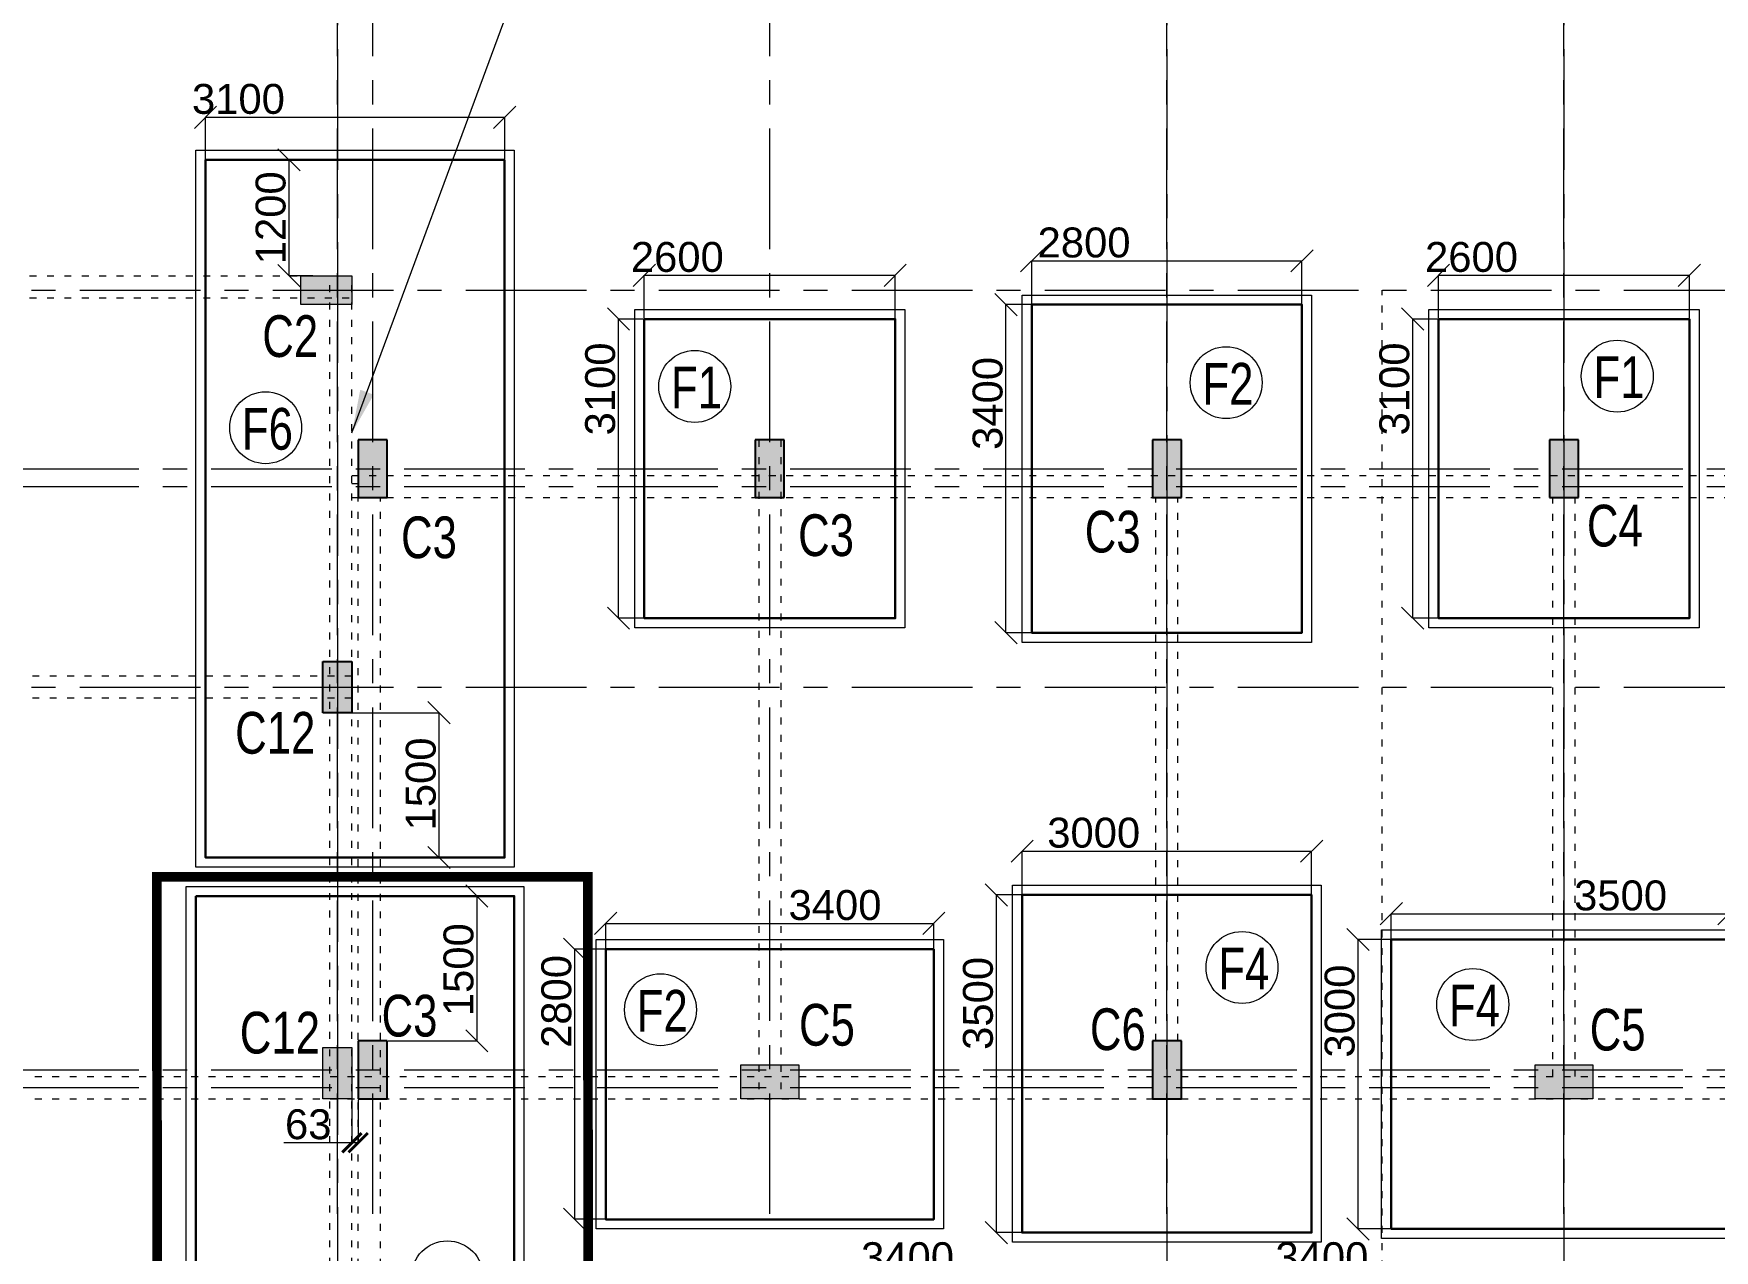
# Model space of a CAD drawing. Header units: inches. Extents: x 719368 to 6315912, y -2624014 to 446967.
# Drawn here: x 5449880 to 5467298, y -2103597 to -2090986 of the extents above; entities that cross this region are included whole.
import ezdxf

# ---------------------------------------------------------------- set-up
doc = ezdxf.new("R2010")
doc.units = ezdxf.units.IN
doc.header["$LTSCALE"] = 20
doc.header["$MEASUREMENT"] = 0
doc.header["$PDMODE"] = 3
for name, pattern in [('ACAD_ISO03W100', [30, 12, -18]), ('CENTER', [2, 1.25, -0.25, 0.25, -0.25]), ('DASHED2', [0.375, 0.25, -0.125])]:
    doc.linetypes.add(name, pattern=pattern)
doc.layers.get('0').update_dxf_attribs({"color": 51, "lineweight": 30})
doc.layers.get('Defpoints').update_dxf_attribs({"lineweight": 25})
for name, color, linetype, lineweight in [('COL.FILL', 6, 'Continuous', 20), ('COLUMN', 2, 'Continuous', 25), ('DIM', 7, 'Continuous', 13), ('FOOTING', 73, 'Continuous', 30), ('GRID', 202, 'CENTER', 5), ('HACHE', 6, 'Continuous', 9), ('HIDDEN', 181, 'ACAD_ISO03W100', 18), ('STAIR', 4, 'Continuous', 25), ('Text', 7, 'Continuous', 15), ('WALL', 1, 'Continuous', 18)]:
    doc.layers.add(name, color=color, linetype=linetype, lineweight=lineweight)
doc.styles.add('BOLD', font='arial.ttf')
doc.styles.add('DIM SUMBI', font='arial.ttf')
doc.dimstyles.new('Copy of S3', dxfattribs={"dimtxt": 200, "dimasz": 150, "dimexe": 5, "dimexo": 5, "dimgap": 50, "dimtad": 1, "dimjust": 1, "dimdec": 0, "dimzin": 3, "dimdsep": 46, "dimtxsty": 'BOLD', "dimblk1": 'OBLIQUE', "dimblk2": 'OBLIQUE', "dimsah": 1, "dimcen": 0.0625, "dimdle": 5, "dimclrd": 230, "dimclre": 251, "dimclrt": 2, "dimadec": 0, "dimazin": 0, "dimtfac": 1, "dimtdec": 0, "dimtix": 1, "dimtofl": 0, "dimtmove": 2, "dimatfit": 3, "dimfxl": 3, "dimtolj": 1, "dimtzin": 2, "dimlwd": -1, "dimlwe": -1, "dimarcsym": 0})
doc.dimstyles.new('PL1', dxfattribs={"dimtxt": 275, "dimasz": 230, "dimexe": 0.18, "dimexo": 12, "dimgap": 30, "dimtad": 1, "dimjust": 1, "dimdec": 0, "dimzin": 0, "dimdsep": 46, "dimtxsty": 'BOLD', "dimblk": 'OBLIQUE', "dimcen": 0.09, "dimclrd": 256, "dimclre": 256, "dimadec": 0, "dimazin": 0, "dimtfac": 1, "dimtdec": 0, "dimtofl": 0, "dimtmove": 0, "dimatfit": 3, "dimfxl": 0.18, "dimtolj": 1, "dimtzin": 0, "dimlwd": -1, "dimlwe": -1, "dimarcsym": 0})

# ---------------------------------------------------------------- blocks, each defined once
blk = doc.blocks.new('C2')
at = {"layer": 'COLUMN'}
h = blk.add_hatch(color=7, dxfattribs=at)
h.dxf.hatch_style = 1
h.paths.add_polyline_path([(0.3, 0), (0, 0), (0, -0.6), (0.3, -0.6)])
for p, q in [((0, 0), (0, -0.6)), ((0.3, 0), (0, 0)), ((0.3, -0.6), (0.3, 0)), ((0, -0.6), (0.3, -0.6))]:
    blk.add_line(p, q, dxfattribs=at)
blk = doc.blocks.new('C3')
at = {"layer": 'COLUMN'}
h = blk.add_hatch(color=7, dxfattribs=at)
h.dxf.hatch_style = 1
h.paths.add_polyline_path([(0.3, 0), (0, 0), (0, -0.53), (0.3, -0.53)])
for p, q in [((0, 0), (0, -0.53)), ((0.3, 0), (0, 0)), ((0.3, -0.53), (0.3, 0)), ((0, -0.53), (0.3, -0.53))]:
    blk.add_line(p, q, dxfattribs=at)
blk = doc.blocks.new('_Oblique')
at = {"layer": 'STAIR', "color": 0, "lineweight": -2}
blk.add_line((-0.5, -0.5), (0.5, 0.5), dxfattribs=at)
blk = doc.blocks.new('*D419')
at = {"layer": 'Defpoints', "color": 0, "transparency": 16777216}
for p in [(5458809, -2093491), (5456209, -2093945), (5458809, -2093945)]:
    blk.add_point(p, dxfattribs=at)
at = {"layer": 'DIM', "transparency": 16777216}
for p, q in [((5456209, -2093933), (5456209, -2093491)), ((5456209, -2093491), (5458809, -2093491)), ((5458809, -2093933), (5458809, -2093491))]:
    blk.add_line(p, q, dxfattribs=at)
at = {"layer": 'DIM', "transparency": 16777216, "xscale": 230, "yscale": 230, "zscale": 230, "rotation": 180}
blk.add_blockref('_Oblique', (5456209, -2093491), dxfattribs=at)
at = {"layer": 'DIM', "transparency": 16777216, "xscale": 230, "yscale": 230, "zscale": 230}
blk.add_blockref('_Oblique', (5458809, -2093491), dxfattribs=at)
at = {"layer": 'DIM', "color": 0, "transparency": 16777216, "insert": (5456551, -2093303), "char_height": 310, "attachment_point": 5, "style": 'BOLD'}
blk.add_mtext('\\A1;2600', dxfattribs=at)
blk = doc.blocks.new('*D420')
at = {"layer": 'Defpoints', "color": 0, "transparency": 16777216}
for p in [(5455942, -2093945), (5456447, -2093945), (5456455, -2097045)]:
    blk.add_point(p, dxfattribs=at)
at = {"layer": 'DIM', "transparency": 16777216}
for p, q in [((5456435, -2093945), (5455941, -2093945)), ((5455942, -2097045), (5455942, -2093945)), ((5456443, -2097045), (5455941, -2097045))]:
    blk.add_line(p, q, dxfattribs=at)
at = {"layer": 'DIM', "transparency": 16777216, "xscale": 230, "yscale": 230, "zscale": 230}
for p, rotation in [((5455942, -2093945), 90), ((5455942, -2097045), 270)]:
    blk.add_blockref('_Oblique', p, dxfattribs=dict(at, rotation=rotation))
at = {"layer": 'DIM', "color": 0, "transparency": 16777216, "insert": (5455753, -2094669), "char_height": 310, "attachment_point": 5, "rotation": 90, "style": 'BOLD'}
blk.add_mtext('\\A1;3100', dxfattribs=at)
blk = doc.blocks.new('*D421')
at = {"layer": 'Defpoints', "color": 0, "transparency": 16777216}
for p in [(5463124, -2099459), (5460124, -2099913), (5463124, -2099913)]:
    blk.add_point(p, dxfattribs=at)
at = {"layer": 'DIM', "transparency": 16777216}
for p, q in [((5460124, -2099901), (5460124, -2099459)), ((5460124, -2099459), (5463124, -2099459)), ((5463124, -2099901), (5463124, -2099459))]:
    blk.add_line(p, q, dxfattribs=at)
at = {"layer": 'DIM', "transparency": 16777216, "xscale": 230, "yscale": 230, "zscale": 230, "rotation": 180}
blk.add_blockref('_Oblique', (5460124, -2099459), dxfattribs=at)
at = {"layer": 'DIM', "transparency": 16777216, "xscale": 230, "yscale": 230, "zscale": 230}
blk.add_blockref('_Oblique', (5463124, -2099459), dxfattribs=at)
at = {"layer": 'DIM', "color": 0, "transparency": 16777216, "insert": (5460866, -2099270), "char_height": 310, "attachment_point": 5, "style": 'BOLD'}
blk.add_mtext('\\A1;3000', dxfattribs=at)
blk = doc.blocks.new('*D422')
at = {"layer": 'Defpoints', "color": 0, "transparency": 16777216}
for p in [(5459857, -2099913), (5460362, -2099913), (5460370, -2103413)]:
    blk.add_point(p, dxfattribs=at)
at = {"layer": 'DIM', "transparency": 16777216}
for p, q in [((5460350, -2099913), (5459856, -2099913)), ((5459857, -2103413), (5459857, -2099913)), ((5460358, -2103413), (5459856, -2103413))]:
    blk.add_line(p, q, dxfattribs=at)
at = {"layer": 'DIM', "transparency": 16777216, "xscale": 230, "yscale": 230, "zscale": 230}
for p, rotation in [((5459857, -2099913), 90), ((5459857, -2103413), 270)]:
    blk.add_blockref('_Oblique', p, dxfattribs=dict(at, rotation=rotation))
at = {"layer": 'DIM', "color": 0, "transparency": 16777216, "insert": (5459668, -2101037), "char_height": 310, "attachment_point": 5, "rotation": 90, "style": 'BOLD'}
blk.add_mtext('\\A1;3500', dxfattribs=at)
blk = doc.blocks.new('*D423')
at = {"layer": 'Defpoints', "color": 0, "transparency": 16777216}
for p in [(5463024, -2093341), (5460224, -2093795), (5463024, -2093795)]:
    blk.add_point(p, dxfattribs=at)
at = {"layer": 'DIM', "transparency": 16777216}
for p, q in [((5460224, -2093783), (5460224, -2093341)), ((5460224, -2093341), (5463024, -2093341)), ((5463024, -2093783), (5463024, -2093341))]:
    blk.add_line(p, q, dxfattribs=at)
at = {"layer": 'DIM', "transparency": 16777216, "xscale": 230, "yscale": 230, "zscale": 230, "rotation": 180}
blk.add_blockref('_Oblique', (5460224, -2093341), dxfattribs=at)
at = {"layer": 'DIM', "transparency": 16777216, "xscale": 230, "yscale": 230, "zscale": 230}
blk.add_blockref('_Oblique', (5463024, -2093341), dxfattribs=at)
at = {"layer": 'DIM', "color": 0, "transparency": 16777216, "insert": (5460766, -2093153), "char_height": 310, "attachment_point": 5, "style": 'BOLD'}
blk.add_mtext('\\A1;2800', dxfattribs=at)
blk = doc.blocks.new('*D424')
at = {"layer": 'Defpoints', "color": 0, "transparency": 16777216}
for p in [(5459957, -2093795), (5460462, -2093795), (5460470, -2097195)]:
    blk.add_point(p, dxfattribs=at)
at = {"layer": 'DIM', "transparency": 16777216}
for p, q in [((5460450, -2093795), (5459956, -2093795)), ((5459957, -2097195), (5459957, -2093795)), ((5460458, -2097195), (5459956, -2097195))]:
    blk.add_line(p, q, dxfattribs=at)
at = {"layer": 'DIM', "transparency": 16777216, "xscale": 230, "yscale": 230, "zscale": 230}
for p, rotation in [((5459957, -2093795), 90), ((5459957, -2097195), 270)]:
    blk.add_blockref('_Oblique', p, dxfattribs=dict(at, rotation=rotation))
at = {"layer": 'DIM', "color": 0, "transparency": 16777216, "insert": (5459768, -2094819), "char_height": 310, "attachment_point": 5, "rotation": 90, "style": 'BOLD'}
blk.add_mtext('\\A1;3400', dxfattribs=at)
blk = doc.blocks.new('*D425')
at = {"layer": 'Defpoints', "color": 0, "transparency": 16777216}
for p in [(5467039, -2093491), (5464439, -2093945), (5467039, -2093945)]:
    blk.add_point(p, dxfattribs=at)
at = {"layer": 'DIM', "transparency": 16777216}
for p, q in [((5464439, -2093933), (5464439, -2093491)), ((5464439, -2093491), (5467039, -2093491)), ((5467039, -2093933), (5467039, -2093491))]:
    blk.add_line(p, q, dxfattribs=at)
at = {"layer": 'DIM', "transparency": 16777216, "xscale": 230, "yscale": 230, "zscale": 230, "rotation": 180}
blk.add_blockref('_Oblique', (5464439, -2093491), dxfattribs=at)
at = {"layer": 'DIM', "transparency": 16777216, "xscale": 230, "yscale": 230, "zscale": 230}
blk.add_blockref('_Oblique', (5467039, -2093491), dxfattribs=at)
at = {"layer": 'DIM', "color": 0, "transparency": 16777216, "insert": (5464781, -2093303), "char_height": 310, "attachment_point": 5, "style": 'BOLD'}
blk.add_mtext('\\A1;2600', dxfattribs=at)
blk = doc.blocks.new('*D426')
at = {"layer": 'Defpoints', "color": 0, "transparency": 16777216}
for p in [(5464172, -2093945), (5464677, -2093945), (5464685, -2097045)]:
    blk.add_point(p, dxfattribs=at)
at = {"layer": 'DIM', "transparency": 16777216}
for p, q in [((5464665, -2093945), (5464171, -2093945)), ((5464172, -2097045), (5464172, -2093945)), ((5464673, -2097045), (5464171, -2097045))]:
    blk.add_line(p, q, dxfattribs=at)
at = {"layer": 'DIM', "transparency": 16777216, "xscale": 230, "yscale": 230, "zscale": 230}
for p, rotation in [((5464172, -2093945), 90), ((5464172, -2097045), 270)]:
    blk.add_blockref('_Oblique', p, dxfattribs=dict(at, rotation=rotation))
at = {"layer": 'DIM', "color": 0, "transparency": 16777216, "insert": (5463983, -2094669), "char_height": 310, "attachment_point": 5, "rotation": 90, "style": 'BOLD'}
blk.add_mtext('\\A1;3100', dxfattribs=at)
blk = doc.blocks.new('*D431')
at = {"layer": 'Defpoints', "color": 0, "transparency": 16777216}
for p in [(5456658, -2100475), (5455487, -2103275), (5456397, -2103275)]:
    blk.add_point(p, dxfattribs=at)
at = {"layer": 'DIM', "transparency": 16777216}
for p, q in [((5456646, -2100475), (5455487, -2100475)), ((5455487, -2100475), (5455487, -2103275)), ((5456385, -2103275), (5455487, -2103275))]:
    blk.add_line(p, q, dxfattribs=at)
at = {"layer": 'DIM', "transparency": 16777216, "xscale": 230, "yscale": 230, "zscale": 230}
for p, rotation in [((5455487, -2100475), 90), ((5455487, -2103275), 270)]:
    blk.add_blockref('_Oblique', p, dxfattribs=dict(at, rotation=rotation))
at = {"layer": 'DIM', "color": 0, "transparency": 16777216, "insert": (5455299, -2101017), "char_height": 310, "attachment_point": 5, "rotation": 90, "style": 'BOLD'}
blk.add_mtext('\\A1;2800', dxfattribs=at)
blk = doc.blocks.new('*D432')
at = {"layer": 'Defpoints', "color": 0, "transparency": 16777216}
for p in [(5459209, -2100208), (5455809, -2100721), (5459209, -2100714)]:
    blk.add_point(p, dxfattribs=at)
at = {"layer": 'DIM', "transparency": 16777216}
for p, q in [((5455809, -2100709), (5455809, -2100208)), ((5455809, -2100208), (5459209, -2100208)), ((5459209, -2100702), (5459209, -2100208))]:
    blk.add_line(p, q, dxfattribs=at)
at = {"layer": 'DIM', "transparency": 16777216, "xscale": 230, "yscale": 230, "zscale": 230, "rotation": 180}
blk.add_blockref('_Oblique', (5455809, -2100208), dxfattribs=at)
at = {"layer": 'DIM', "transparency": 16777216, "xscale": 230, "yscale": 230, "zscale": 230}
blk.add_blockref('_Oblique', (5459209, -2100208), dxfattribs=at)
at = {"layer": 'DIM', "color": 0, "transparency": 16777216, "insert": (5458185, -2100020), "char_height": 310, "attachment_point": 5, "style": 'BOLD'}
blk.add_mtext('\\A1;3400', dxfattribs=at)
blk = doc.blocks.new('*D433')
at = {"layer": 'Defpoints', "color": 0, "transparency": 16777216}
for p in [(5463124, -2099459), (5460124, -2099913), (5463124, -2099913)]:
    blk.add_point(p, dxfattribs=at)
at = {"layer": 'DIM', "transparency": 16777216}
for p, q in [((5460124, -2099901), (5460124, -2099459)), ((5460124, -2099459), (5463124, -2099459)), ((5463124, -2099901), (5463124, -2099459))]:
    blk.add_line(p, q, dxfattribs=at)
at = {"layer": 'DIM', "transparency": 16777216, "xscale": 230, "yscale": 230, "zscale": 230, "rotation": 180}
blk.add_blockref('_Oblique', (5460124, -2099459), dxfattribs=at)
at = {"layer": 'DIM', "transparency": 16777216, "xscale": 230, "yscale": 230, "zscale": 230}
blk.add_blockref('_Oblique', (5463124, -2099459), dxfattribs=at)
at = {"layer": 'DIM', "color": 0, "transparency": 16777216, "insert": (5460866, -2099270), "char_height": 310, "attachment_point": 5, "style": 'BOLD'}
blk.add_mtext('\\A1;3000', dxfattribs=at)
blk = doc.blocks.new('*D434')
at = {"layer": 'Defpoints', "color": 0, "transparency": 16777216}
for p in [(5459857, -2099913), (5460362, -2099913), (5460370, -2103413)]:
    blk.add_point(p, dxfattribs=at)
at = {"layer": 'DIM', "transparency": 16777216}
for p, q in [((5460350, -2099913), (5459856, -2099913)), ((5459857, -2103413), (5459857, -2099913)), ((5460358, -2103413), (5459856, -2103413))]:
    blk.add_line(p, q, dxfattribs=at)
at = {"layer": 'DIM', "transparency": 16777216, "xscale": 230, "yscale": 230, "zscale": 230}
for p, rotation in [((5459857, -2099913), 90), ((5459857, -2103413), 270)]:
    blk.add_blockref('_Oblique', p, dxfattribs=dict(at, rotation=rotation))
at = {"layer": 'DIM', "color": 0, "transparency": 16777216, "insert": (5459668, -2101037), "char_height": 310, "attachment_point": 5, "rotation": 90, "style": 'BOLD'}
blk.add_mtext('\\A1;3500', dxfattribs=at)
blk = doc.blocks.new('*D435')
at = {"layer": 'Defpoints', "color": 0, "transparency": 16777216}
for p in [(5464755, -2100375), (5463604, -2103375), (5464398, -2103375)]:
    blk.add_point(p, dxfattribs=at)
at = {"layer": 'DIM', "transparency": 16777216}
for p, q in [((5464743, -2100375), (5463604, -2100375)), ((5463604, -2100375), (5463604, -2103375)), ((5464386, -2103375), (5463604, -2103375))]:
    blk.add_line(p, q, dxfattribs=at)
at = {"layer": 'DIM', "transparency": 16777216, "xscale": 230, "yscale": 230, "zscale": 230}
for p, rotation in [((5463604, -2100375), 90), ((5463604, -2103375), 270)]:
    blk.add_blockref('_Oblique', p, dxfattribs=dict(at, rotation=rotation))
at = {"layer": 'DIM', "color": 0, "transparency": 16777216, "insert": (5463416, -2101117), "char_height": 310, "attachment_point": 5, "rotation": 90, "style": 'BOLD'}
blk.add_mtext('\\A1;3000', dxfattribs=at)
blk = doc.blocks.new('*D436')
at = {"layer": 'Defpoints', "color": 0, "transparency": 16777216}
for p in [(5467450, -2100108), (5463950, -2100621), (5467450, -2100614)]:
    blk.add_point(p, dxfattribs=at)
at = {"layer": 'DIM', "transparency": 16777216}
for p, q in [((5463950, -2100609), (5463950, -2100108)), ((5463950, -2100108), (5467450, -2100108)), ((5467450, -2100602), (5467450, -2100108))]:
    blk.add_line(p, q, dxfattribs=at)
at = {"layer": 'DIM', "transparency": 16777216, "xscale": 230, "yscale": 230, "zscale": 230, "rotation": 180}
blk.add_blockref('_Oblique', (5463950, -2100108), dxfattribs=at)
at = {"layer": 'DIM', "transparency": 16777216, "xscale": 230, "yscale": 230, "zscale": 230}
blk.add_blockref('_Oblique', (5467450, -2100108), dxfattribs=at)
at = {"layer": 'DIM', "color": 0, "transparency": 16777216, "insert": (5466326, -2099920), "char_height": 310, "attachment_point": 5, "style": 'BOLD'}
blk.add_mtext('\\A1;3500', dxfattribs=at)
blk = doc.blocks.new('*D442')
at = {"layer": 'Defpoints', "color": 0, "transparency": 16777216}
for p in [(5461260, -2103858), (5457860, -2104371), (5461260, -2104364)]:
    blk.add_point(p, dxfattribs=at)
at = {"layer": 'DIM', "transparency": 16777216}
for p, q in [((5457860, -2104359), (5457860, -2103858)), ((5457860, -2103858), (5461260, -2103858)), ((5461260, -2104352), (5461260, -2103858))]:
    blk.add_line(p, q, dxfattribs=at)
at = {"layer": 'DIM', "transparency": 16777216, "xscale": 230, "yscale": 230, "zscale": 230, "rotation": 180}
blk.add_blockref('_Oblique', (5457860, -2103858), dxfattribs=at)
at = {"layer": 'DIM', "transparency": 16777216, "xscale": 230, "yscale": 230, "zscale": 230}
blk.add_blockref('_Oblique', (5461260, -2103858), dxfattribs=at)
at = {"layer": 'DIM', "color": 0, "transparency": 16777216, "insert": (5458937, -2103670), "char_height": 310, "attachment_point": 5, "style": 'BOLD'}
blk.add_mtext('\\A1;3400', dxfattribs=at)
blk = doc.blocks.new('*D444')
at = {"layer": 'Defpoints', "color": 0, "transparency": 16777216}
for p in [(5465554, -2103858), (5462154, -2104371), (5465554, -2104364)]:
    blk.add_point(p, dxfattribs=at)
at = {"layer": 'DIM', "transparency": 16777216}
for p, q in [((5462154, -2104359), (5462154, -2103858)), ((5462154, -2103858), (5465554, -2103858)), ((5465554, -2104352), (5465554, -2103858))]:
    blk.add_line(p, q, dxfattribs=at)
at = {"layer": 'DIM', "transparency": 16777216, "xscale": 230, "yscale": 230, "zscale": 230, "rotation": 180}
blk.add_blockref('_Oblique', (5462154, -2103858), dxfattribs=at)
at = {"layer": 'DIM', "transparency": 16777216, "xscale": 230, "yscale": 230, "zscale": 230}
blk.add_blockref('_Oblique', (5465554, -2103858), dxfattribs=at)
at = {"layer": 'DIM', "color": 0, "transparency": 16777216, "insert": (5463231, -2103670), "char_height": 310, "attachment_point": 5, "style": 'BOLD'}
blk.add_mtext('\\A1;3400', dxfattribs=at)
blk = doc.blocks.new('*D637')
at = {"layer": 'Defpoints', "color": 0, "transparency": 16777216}
for p in [(5454762, -2091853), (5451662, -2092307), (5454762, -2092295)]:
    blk.add_point(p, dxfattribs=at)
at = {"layer": 'DIM', "transparency": 16777216}
for p, q in [((5451662, -2092295), (5451662, -2091853)), ((5451662, -2091853), (5454762, -2091853)), ((5454762, -2092283), (5454762, -2091853))]:
    blk.add_line(p, q, dxfattribs=at)
at = {"layer": 'DIM', "transparency": 16777216, "xscale": 230, "yscale": 230, "zscale": 230, "rotation": 180}
blk.add_blockref('_Oblique', (5451662, -2091853), dxfattribs=at)
at = {"layer": 'DIM', "transparency": 16777216, "xscale": 230, "yscale": 230, "zscale": 230}
blk.add_blockref('_Oblique', (5454762, -2091853), dxfattribs=at)
at = {"layer": 'DIM', "color": 0, "transparency": 16777216, "insert": (5452003, -2091665), "char_height": 310, "attachment_point": 5, "style": 'BOLD'}
blk.add_mtext('\\A1;3100', dxfattribs=at)
blk = doc.blocks.new('*D638')
at = {"layer": 'Defpoints', "color": 0, "transparency": 16777216}
for p in [(5452526, -2092295), (5452785, -2092295), (5452785, -2093495)]:
    blk.add_point(p, dxfattribs=at)
at = {"layer": 'DIM', "transparency": 16777216}
for p, q in [((5452773, -2092295), (5452526, -2092295)), ((5452526, -2092295), (5452526, -2093495)), ((5452773, -2093495), (5452526, -2093495))]:
    blk.add_line(p, q, dxfattribs=at)
at = {"layer": 'DIM', "transparency": 16777216, "xscale": 230, "yscale": 230, "zscale": 230}
for p, rotation in [((5452526, -2092295), 90), ((5452526, -2093495), 270)]:
    blk.add_blockref('_Oblique', p, dxfattribs=dict(at, rotation=rotation))
at = {"layer": 'DIM', "color": 0, "transparency": 16777216, "insert": (5452338, -2092895), "char_height": 310, "attachment_point": 5, "rotation": 90, "style": 'BOLD'}
blk.add_mtext('\\A1;1200', dxfattribs=at)
blk = doc.blocks.new('*D639')
at = {"layer": 'Defpoints', "color": 0, "transparency": 16777216}
for p in [(5453029, -2098025), (5453029, -2099525), (5454082, -2099525)]:
    blk.add_point(p, dxfattribs=at)
at = {"layer": 'DIM', "transparency": 16777216}
for p, q in [((5453041, -2098025), (5454082, -2098025)), ((5454082, -2099525), (5454082, -2098025)), ((5453041, -2099525), (5454082, -2099525))]:
    blk.add_line(p, q, dxfattribs=at)
at = {"layer": 'DIM', "transparency": 16777216, "xscale": 230, "yscale": 230, "zscale": 230}
for p, rotation in [((5454082, -2098025), 90), ((5454082, -2099525), 270)]:
    blk.add_blockref('_Oblique', p, dxfattribs=dict(at, rotation=rotation))
at = {"layer": 'DIM', "color": 0, "transparency": 16777216, "insert": (5453894, -2098763), "char_height": 310, "attachment_point": 5, "rotation": 90, "style": 'BOLD'}
blk.add_mtext('\\A1;1500', dxfattribs=at)
blk = doc.blocks.new('*D641')
at = {"layer": 'Defpoints', "color": 0, "transparency": 16777216}
for p in [(5453544, -2099925), (5454473, -2099925), (5453544, -2101425)]:
    blk.add_point(p, dxfattribs=at)
at = {"layer": 'DIM', "transparency": 16777216}
for p, q in [((5453556, -2099925), (5454473, -2099925)), ((5454473, -2099925), (5454473, -2101425)), ((5453556, -2101425), (5454473, -2101425))]:
    blk.add_line(p, q, dxfattribs=at)
at = {"layer": 'DIM', "transparency": 16777216, "xscale": 230, "yscale": 230, "zscale": 230}
for p, rotation in [((5454473, -2099925), 90), ((5454473, -2101425), 270)]:
    blk.add_blockref('_Oblique', p, dxfattribs=dict(at, rotation=rotation))
at = {"layer": 'DIM', "color": 0, "transparency": 16777216, "insert": (5454285, -2100688), "char_height": 310, "attachment_point": 5, "rotation": 90, "style": 'BOLD'}
blk.add_mtext('\\A1;1500', dxfattribs=at)
blk = doc.blocks.new('_ArchTick')
at = {"color": 0, "linetype": 'ByBlock', "const_width": 0.15}
blk.add_lwpolyline([(-0.5, -0.5), (0.5, 0.5)], dxfattribs=at)
blk = doc.blocks.new('*D803')
at = {"layer": 'Defpoints', "color": 0, "transparency": 16777216}
for p in [(5453179, -2102025), (5453244, -2102025), (5453244, -2102481)]:
    blk.add_point(p, dxfattribs=at)
at = {"layer": 'DIM', "color": 1, "transparency": 16777216}
for p, q in [((5453179, -2102037), (5453179, -2102481)), ((5453244, -2102037), (5453244, -2102481)), ((5453179, -2102481), (5452473, -2102481)), ((5453244, -2102481), (5453179, -2102481))]:
    blk.add_line(p, q, dxfattribs=at)
at = {"layer": 'DIM', "color": 1, "transparency": 16777216, "xscale": 200, "yscale": 200, "zscale": 200, "rotation": 180}
blk.add_blockref('_ArchTick', (5453179, -2102481), dxfattribs=at)
at = {"layer": 'DIM', "color": 1, "transparency": 16777216, "xscale": 200, "yscale": 200, "zscale": 200}
blk.add_blockref('_ArchTick', (5453244, -2102481), dxfattribs=at)
at = {"layer": 'DIM', "color": 1, "transparency": 16777216, "insert": (5452726, -2102292), "char_height": 310, "attachment_point": 5, "style": 'BOLD'}
blk.add_mtext('\\A1;63', dxfattribs=at)

msp = doc.modelspace()

# ---------------------------------------------------------------- hatches: boundary and pattern name
at = {"layer": 'COL.FILL'}
for points in [[(5452649.086, -2093795.4344), (5453179.086, -2093795.4344), (5453179.086, -2093495.4344), (5452649.086, -2093495.4344)], [(5453544.086, -2095195.4344), (5453244.086, -2095195.4344), (5453244.086, -2095795.4344), (5453544.086, -2095795.4344)], [(5457659.086, -2095195.4344), (5457359.086, -2095195.4344), (5457359.086, -2095795.4344), (5457659.086, -2095795.4344)], [(5461774.086, -2095195.4344), (5461474.086, -2095195.4344), (5461474.086, -2095795.4344), (5461774.086, -2095795.4344)], [(5465889.0859, -2095195.4571), (5465589.0859, -2095195.4571), (5465589.0859, -2095795.4571), (5465889.0859, -2095795.4571)], [(5452879.086, -2098025.4344), (5453179.086, -2098025.4344), (5453179.086, -2097495.4344), (5452879.086, -2097495.4344)], [(5453544.086, -2101425.4344), (5453244.086, -2101425.4344), (5453244.086, -2102025.4344), (5453544.086, -2102025.4344)], [(5461774.086, -2101425.4344), (5461474.086, -2101425.4344), (5461474.086, -2102025.4344), (5461774.086, -2102025.4344)], [(5452879.086, -2102025.4344), (5453179.086, -2102025.4344), (5453179.086, -2101495.4344), (5452879.086, -2101495.4344)], [(5457209.086, -2102025.4344), (5457809.086, -2102025.4344), (5457809.086, -2101675.4344), (5457209.086, -2101675.4344)], [(5465439.0859, -2102025.4344), (5466039.0859, -2102025.4344), (5466039.0859, -2101675.4344), (5465439.0859, -2101675.4344)]]:
    msp.add_hatch(color=256, dxfattribs=at).paths.add_polyline_path(points)

# ---------------------------------------------------------------- linework, layer by layer
at = {"color": 1, "linetype": 'DASHED2', "ltscale": 100, "const_width": 100}
msp.add_lwpolyline([(5451158.1855, -2099725.7366), (5455624.5655, -2099725.7366), (5455627.276, -2107650.5975), (5451160.8961, -2107650.5975)], close=True, dxfattribs=at)
at = {"layer": 'COL.FILL'}
for points in [[(5452649.086, -2093795.4344), (5452649.086, -2093495.4344), (5453179.086, -2093495.4344), (5453179.086, -2093795.4344)], [(5453244.086, -2095195.4344), (5453544.086, -2095195.4344), (5453544.086, -2095795.4344), (5453244.086, -2095795.4344)], [(5457359.086, -2095195.4344), (5457659.086, -2095195.4344), (5457659.086, -2095795.4344), (5457359.086, -2095795.4344)], [(5461474.086, -2095195.4344), (5461774.086, -2095195.4344), (5461774.086, -2095795.4344), (5461474.086, -2095795.4344)], [(5465589.0859, -2095195.4571), (5465889.0859, -2095195.4571), (5465889.0859, -2095795.4571), (5465589.0859, -2095795.4571)], [(5453179.086, -2098025.4344), (5452879.086, -2098025.4344), (5452879.086, -2097495.4344), (5453179.086, -2097495.4344)], [(5453244.086, -2101425.4344), (5453544.086, -2101425.4344), (5453544.086, -2102025.4344), (5453244.086, -2102025.4344)], [(5461474.086, -2101425.4344), (5461774.086, -2101425.4344), (5461774.086, -2102025.4344), (5461474.086, -2102025.4344)], [(5453179.086, -2102025.4344), (5452879.086, -2102025.4344), (5452879.086, -2101495.4344), (5453179.086, -2101495.4344)], [(5457209.086, -2102025.4344), (5457209.086, -2101675.4344), (5457809.086, -2101675.4344), (5457809.086, -2102025.4344)], [(5465439.0859, -2102025.4344), (5465439.0859, -2101675.4344), (5466039.0859, -2101675.4344), (5466039.0859, -2102025.4344)]]:
    msp.add_lwpolyline(points, close=True, dxfattribs=at)
at = {"layer": 'DIM'}
msp.add_line((5453179.086, -2095648.105), (5453244.086, -2095648.105), dxfattribs=at)
at = {"layer": 'FOOTING'}
msp.add_line((5451561.586, -2099925.4344), (5454861.586, -2099925.4344), dxfattribs=at)
for points in [[(5451661.586, -2092295.4344), (5454761.586, -2092295.4344), (5454761.586, -2099525.4344), (5451661.586, -2099525.4344)], [(5456209.086, -2093945.4344), (5458809.086, -2093945.4344), (5458809.086, -2097045.4344), (5456209.086, -2097045.4344)], [(5460224.086, -2093795.4344), (5463024.086, -2093795.4344), (5463024.086, -2097195.4344), (5460224.086, -2097195.4344)], [(5464439.0859, -2093945.4344), (5467039.0859, -2093945.4344), (5467039.0859, -2097045.4344), (5464439.0859, -2097045.4344)], [(5451561.586, -2099925.4344), (5454861.586, -2099925.4344), (5454861.586, -2107475.4344), (5451561.586, -2107475.4344)], [(5460124.086, -2099912.7086), (5463124.086, -2099912.7086), (5463124.086, -2103412.7086), (5460124.086, -2103412.7086)], [(5460124.086, -2099912.7086), (5463124.086, -2099912.7086), (5463124.086, -2103412.7086), (5460124.086, -2103412.7086)], [(5467450.0655, -2100375.4344), (5467450.0655, -2103375.4344), (5463950.0655, -2103375.4344), (5463950.0655, -2100375.4344)], [(5459209.086, -2100475.4344), (5459209.086, -2103275.4344), (5455809.086, -2103275.4344), (5455809.086, -2100475.4344)]]:
    msp.add_lwpolyline(points, close=True, dxfattribs=at)
at = {"layer": 'GRID', "ltscale": 50}
for p, q in [((5457509.086, -2103219.5999), (5457509.086, -2085956.0747)), ((5461624.086, -2103219.5999), (5461624.086, -2085956.0747)), ((5465739.0859, -2103219.5999), (5465739.0859, -2085956.0747)), ((5453029.086, -2103219.7943), (5453029.086, -2086547.6076)), ((5453394.086, -2103219.7716), (5453394.086, -2086547.5849)), ((5453029.0861, -2087148.5707), (5453029.0861, -2126935.9243)), ((5461624.086, -2087148.5707), (5461624.086, -2126935.9243)), ((5465739.0859, -2087148.5707), (5465739.0859, -2126935.9243)), ((5436358.4024, -2093645.4344), (5551358.5285, -2093645.4344)), ((5435720.6711, -2095495.4344), (5551358.5285, -2095495.4344)), ((5435720.6711, -2095680.4344), (5551358.5285, -2095680.4344)), ((5436358.4024, -2097760.4252), (5551358.5285, -2097760.4252)), ((5435720.6711, -2101725.4344), (5551358.5285, -2101725.4344)), ((5435720.6711, -2101910.4354), (5551358.5285, -2101910.4354))]:
    msp.add_line(p, q, dxfattribs=at)
at = {"layer": 'HACHE'}
for points in [[(5451561.586, -2092195.4344), (5454861.586, -2092195.4344), (5454861.586, -2099625.4344), (5451561.586, -2099625.4344)], [(5460124.086, -2093695.4344), (5463124.086, -2093695.4344), (5463124.086, -2097295.4344), (5460124.086, -2097295.4344)], [(5456109.086, -2093845.4344), (5458909.086, -2093845.4344), (5458909.086, -2097145.4344), (5456109.086, -2097145.4344)], [(5464339.0859, -2093845.4344), (5467139.0859, -2093845.4344), (5467139.0859, -2097145.4344), (5464339.0859, -2097145.4344)], [(5451461.586, -2099825.4344), (5454961.586, -2099825.4344), (5454961.586, -2107575.4344), (5451461.586, -2107575.4344)], [(5460024.086, -2099812.7086), (5463224.086, -2099812.7086), (5463224.086, -2103512.7086), (5460024.086, -2103512.7086)], [(5460024.086, -2099812.7086), (5463224.086, -2099812.7086), (5463224.086, -2103512.7086), (5460024.086, -2103512.7086)], [(5459309.086, -2100375.4344), (5459309.086, -2103375.4344), (5455709.086, -2103375.4344), (5455709.086, -2100375.4344)], [(5467550.0655, -2100275.4344), (5467550.0655, -2103475.4344), (5463850.0655, -2103475.4344), (5463850.0655, -2100275.4344)]]:
    msp.add_lwpolyline(points, close=True, dxfattribs=at)
at = {"layer": 'HIDDEN', "linetype": 'ACAD_ISO03W100', "ltscale": 0.3}
for p, q in [((5447319.1857, -2093495.4344), (5453179.086, -2093495.4344)), ((5452949.086, -2105905.4344), (5452949.086, -2093495.4344)), ((5453179.086, -2105905.4344), (5453179.086, -2093495.4344)), ((5447319.1857, -2093725.4344), (5453179.086, -2093725.4344)), ((5463854.0844, -2122135.4344), (5463854.0844, -2093645.1363)), ((5457394.086, -2095195.4344), (5457394.086, -2102025.4344)), ((5457624.086, -2095195.4344), (5457624.086, -2102025.4344)), ((5453179.086, -2095565.4344), (5542329.0856, -2095565.4344)), ((5453179.086, -2095795.4344), (5542329.0856, -2095795.4344)), ((5453244.086, -2105375.4344), (5453244.086, -2095795.4344)), ((5453474.086, -2105375.4344), (5453474.086, -2095795.4344)), ((5461509.086, -2101425.4344), (5461509.086, -2095795.4344)), ((5461739.086, -2101425.4344), (5461739.086, -2095795.4344)), ((5465624.0859, -2101795.4344), (5465624.0859, -2095795.4571)), ((5465854.0859, -2101795.4344), (5465854.0859, -2095795.4571)), ((5453179.086, -2097645.4344), (5447284.1858, -2097645.4344)), ((5453179.086, -2097875.4344), (5447284.1858, -2097875.4344)), ((5449894.086, -2101795.4344), (5479289.0859, -2101795.4344)), ((5449894.086, -2102025.4344), (5479439.0859, -2102025.4344))]:
    msp.add_line(p, q, dxfattribs=at)
at = {"layer": 'Text'}
for centre in [(5456731.6102, -2094643.0267), (5462238.9025, -2094603.835), (5466291.8005, -2094536.2238), (5452284.9138, -2095071.0917), (5462402.8553, -2100664.8554), (5456376.6919, -2101102.7551), (5464794.2309, -2101049.0621), (5454167.5694, -2103871.4893)]:
    msp.add_circle(centre, 372.7728, dxfattribs=at)

# ---------------------------------------------------------------- block references
at = {"color": 5, "xscale": 1000, "yscale": 1000, "zscale": 1000}
for p in [(5453244.086, -2095195.4344), (5457359.086, -2095195.4344), (5457359.086, -2095195.4344), (5461474.086, -2095195.4344), (5461474.086, -2095195.4344), (5461474.086, -2095195.4344), (5465589.0859, -2095195.4571), (5465589.0859, -2095195.4571), (5465589.0859, -2095195.4571), (5453244.086, -2101425.4344), (5461474.086, -2101425.4344), (5461474.086, -2101425.4344), (5461474.086, -2101425.4344)]:
    msp.add_blockref('C2', p, dxfattribs=at)
at = {"layer": 'COLUMN', "color": 5, "xscale": 1000, "yscale": 1000, "zscale": 1000}
for p in [(5453244.086, -2095195.4344), (5453244.086, -2101425.4344), (5453244.086, -2101425.4344)]:
    msp.add_blockref('C2', p, dxfattribs=at)
at = {"layer": 'WALL', "color": 5, "xscale": -1000, "yscale": 1000, "zscale": 1000, "rotation": 180}
msp.add_blockref('C3', (5452879.086, -2098025.4344), dxfattribs=at)

# ---------------------------------------------------------------- texts
at = {"layer": 'Text', "style": 'DIM SUMBI', "width": 0.75}
for s, p in [('C2', (5452250.1881, -2094337.718)), ('F1', (5456485.4927, -2094870.5876)), ('F2', (5461992.785, -2094831.3959)), ('F1', (5466045.683, -2094763.7847)), ('F6', (5452038.7962, -2095298.6527)), ('C4', (5465977.0876, -2096301.7343)), ('C3', (5453688.0522, -2096423.0597)), ('C3', (5457802.9569, -2096400.9278)), ('C3', (5460773.129, -2096364.0733)), ('C12', (5451969.0146, -2098449.2125)), ('F4', (5462156.7378, -2100892.4163)), ('F2', (5456130.5743, -2101330.3161)), ('F4', (5464548.1134, -2101276.6231)), ('C3', (5453486.2748, -2101380.7639)), ('C5', (5457811.998, -2101475.2884)), ('C6', (5460826.9515, -2101521.3465)), ('C5', (5466006.1348, -2101525.2908)), ('C12', (5452017.0728, -2101556.6158))]:
    msp.add_text(s, height=432.432, dxfattribs=at).set_placement(p)

# ---------------------------------------------------------------- dimensions: what is measured, and where the dimension line sits
at = {"layer": 'DIM'}
for base, p1, p2, picture, middle in [((5454761.586, -2091853.4295), (5451661.586, -2092307.4344), (5454761.586, -2092295.4344), '*D637', (5452003.3757, -2091853.4295)), ((5463024.086, -2093341.4295), (5460224.086, -2093795.4344), (5463024.086, -2093795.4344), '*D423', (5460765.8756, -2093341.4295)), ((5458809.086, -2093491.4295), (5456209.086, -2093945.4344), (5458809.086, -2093945.4344), '*D419', (5456550.8756, -2093491.4295)), ((5467039.0859, -2093491.4295), (5464439.0859, -2093945.4344), (5467039.0859, -2093945.4344), '*D425', (5464780.8755, -2093491.4295)), ((5463124.086, -2099458.7037), (5460124.086, -2099912.7086), (5463124.086, -2099912.7086), '*D421', (5460865.8756, -2099458.7037)), ((5463124.086, -2099458.7037), (5460124.086, -2099912.7086), (5463124.086, -2099912.7086), '*D433', (5460865.8756, -2099458.7037))]:
    dim = msp.add_linear_dim(base=base, p1=p1, p2=p2, dimstyle='PL1', override={"dimtxt": 310}, dxfattribs=at)
    dim.commit()
    dim.dimension.update_dxf_attribs({"geometry": picture, "text_midpoint": middle, "dimtype": 160})
for base, p1, p2, picture, middle in [((5452526.149, -2092295.4344), (5452785.2675, -2093495.4344), (5452785.2675, -2092295.4344), '*D638', (5452337.8714, -2092895.4344)), ((5454082.248, -2099525.4344), (5453029.086, -2098025.4344), (5453029.086, -2099525.4344), '*D639', (5453893.9704, -2098763.2004)), ((5454472.9861, -2099925.4344), (5453544.086, -2101425.4344), (5453544.086, -2099925.4344), '*D641', (5454284.7085, -2100687.6683))]:
    dim = msp.add_linear_dim(base=base, p1=p1, p2=p2, angle=90, dimstyle='PL1', override={"dimtxt": 310}, dxfattribs=at)
    dim.commit()
    dim.dimension.update_dxf_attribs({"geometry": picture, "text_midpoint": middle})
for base, p1, p2, angle, picture, middle in [((5459956.5582, -2093795.4344), (5460470.1037, -2097195.4344), (5460462.2915, -2093795.4344), 270, '*D424', (5459956.5582, -2094819.2546)), ((5455941.5582, -2093945.4344), (5456455.1037, -2097045.4344), (5456447.2915, -2093945.4344), 270, '*D420', (5455941.5582, -2094669.2546)), ((5464171.5582, -2093945.4344), (5464685.1036, -2097045.4344), (5464677.2914, -2093945.4344), 270, '*D426', (5464171.5582, -2094669.2546)), ((5459209.086, -2100207.9066), (5455809.086, -2100721.4521), (5459209.086, -2100713.6399), 180, '*D432', (5458185.2657, -2100207.9066)), ((5459856.5582, -2099912.7086), (5460370.1037, -2103412.7086), (5460362.2915, -2099912.7086), 270, '*D422', (5459856.5582, -2101036.5289)), ((5459856.5582, -2099912.7086), (5460370.1037, -2103412.7086), (5460362.2915, -2099912.7086), 270, '*D434', (5459856.5582, -2101036.5289)), ((5467450.0655, -2100107.9066), (5463950.0655, -2100621.4521), (5467450.0655, -2100613.6399), 180, '*D436', (5466326.2452, -2100107.9066)), ((5455486.861, -2103275.4344), (5456658.2716, -2100475.4344), (5456396.7225, -2103275.4344), 270, '*D431', (5455486.861, -2101017.224)), ((5463604.2437, -2103375.4344), (5464754.6413, -2100375.4344), (5464397.9033, -2103375.4344), 270, '*D435', (5463604.2437, -2101117.224)), ((5461260.0754, -2103857.9066), (5457860.0754, -2104371.4521), (5461260.0754, -2104363.6399), 180, '*D442', (5458936.8378, -2103857.9066)), ((5465554.0844, -2103857.9066), (5462154.0844, -2104371.4521), (5465554.0844, -2104363.6399), 180, '*D444', (5463230.8468, -2103857.9066))]:
    dim = msp.add_linear_dim(base=base, p1=p1, p2=p2, angle=angle, dimstyle='PL1', override={"dimtxt": 310}, dxfattribs=at)
    dim.commit()
    dim.dimension.update_dxf_attribs({"geometry": picture, "text_midpoint": middle, "dimtype": 160})
dim = msp.add_linear_dim(base=(5453244.086, -2102480.6966), p1=(5453179.086, -2102025.4344), p2=(5453244.086, -2102025.4344), text='63', dimstyle='PL1', override={"dimtxt": 310, "dimasz": 200, "dimblk1": 'ArchTick', "dimblk2": 'ArchTick', "dimsah": 1, "dimclrd": 1, "dimclre": 1, "dimclrt": 1}, dxfattribs=at)
dim.commit()
dim.dimension.update_dxf_attribs({"geometry": '*D803', "text_midpoint": (5452726.2074, -2102292.3132)})

# ---------------------------------------------------------------- leaders
msp.add_leader([(5453179.086, -2095125.1642), (5455514.0156, -2088797.9807), (5457779.8775, -2088797.9807)], dimstyle='Copy of S3', override={"dimasz": 450, "dimgap": 50, "dimtad": 0, "dimfxlon": 1}, dxfattribs=at)

doc.saveas('drawing.dxf')
